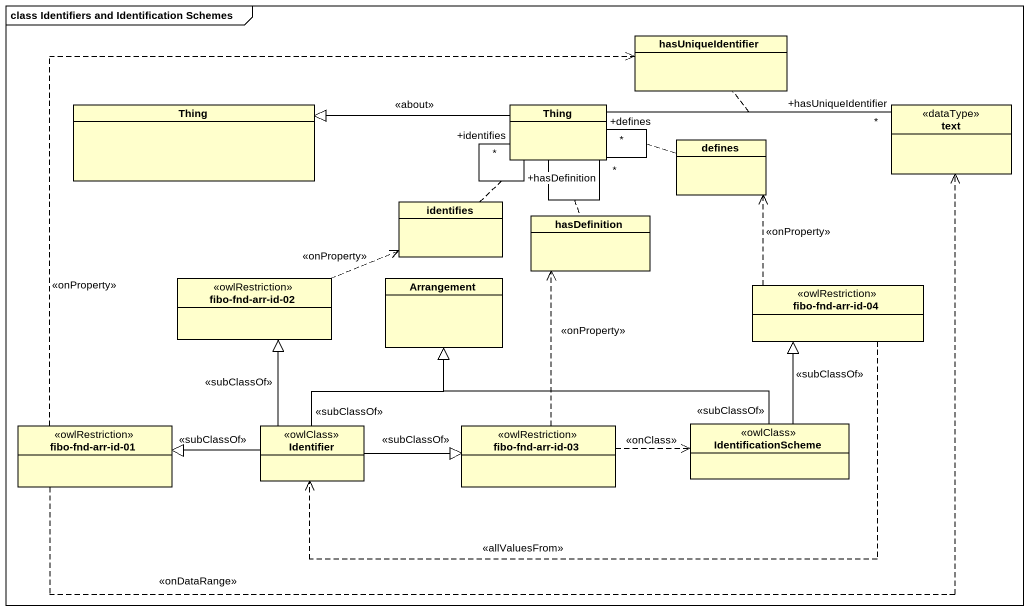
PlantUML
@startuml
mainframe class Identifiers and Identification Schemes
hide circle
hide empty members
class hasUniqueIdentifier
class Thing
class "Thing" as Thing_2
class text <<dataType>>
class defines
class identifies
class hasDefinition
class "fibo-fnd-arr-id-02" as fibo_fnd_arr_id_02 <<owlRestriction>>
class Arrangement
class "fibo-fnd-arr-id-04" as fibo_fnd_arr_id_04 <<owlRestriction>>
class "fibo-fnd-arr-id-01" as fibo_fnd_arr_id_01 <<owlRestriction>>
class Identifier <<owlClass>>
class "fibo-fnd-arr-id-03" as fibo_fnd_arr_id_03 <<owlRestriction>>
class IdentificationScheme <<owlClass>>
Thing_2 -left-|> Thing : <<about>>
Thing_2 -- "+identifies\n*" Thing_2
(Thing_2, Thing_2) .. identifies
Thing_2 -- "+hasDefinition\n*" Thing_2
(Thing_2, Thing_2) .. hasDefinition
Thing_2 -- "+defines\n*" Thing_2
(Thing_2, Thing_2) .. defines
Thing_2 -right- "+hasUniqueIdentifier\n*" text
(Thing_2, text) .. hasUniqueIdentifier
fibo_fnd_arr_id_02 .right.> identifies : <<onProperty>>
fibo_fnd_arr_id_04 .up.> defines : <<onProperty>>
fibo_fnd_arr_id_04 .left.> Identifier : <<allValuesFrom>>
fibo_fnd_arr_id_01 .up.> hasUniqueIdentifier : <<onProperty>>
fibo_fnd_arr_id_01 .right.> text : <<onDataRange>>
Identifier -up-|> fibo_fnd_arr_id_02 : <<subClassOf>>
Identifier -up-|> Arrangement : <<subClassOf>>
Identifier -left-|> fibo_fnd_arr_id_01 : <<subClassOf>>
Identifier -right-|> fibo_fnd_arr_id_03 : <<subClassOf>>
fibo_fnd_arr_id_03 .up.> hasDefinition : <<onProperty>>
fibo_fnd_arr_id_03 .right.> IdentificationScheme : <<onClass>>
IdentificationScheme -left-|> Arrangement : <<subClassOf>>
IdentificationScheme -up-|> fibo_fnd_arr_id_04 : <<subClassOf>>
@enduml
